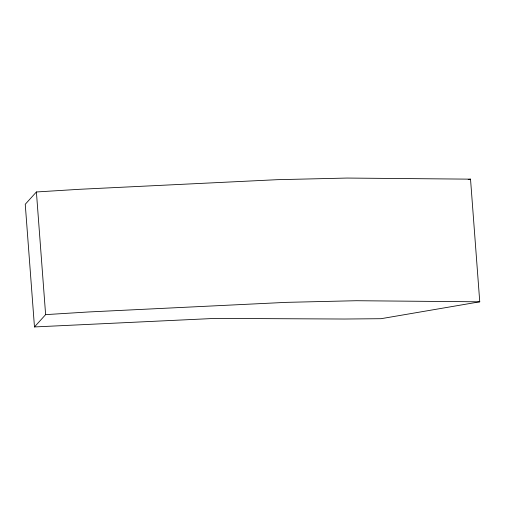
<?xml version="1.0" encoding="UTF-8"?>
<svg xmlns="http://www.w3.org/2000/svg" width="505" height="505" viewBox="0 0 505 505"><rect width="100%" height="100%" fill="white"/><g stroke="black" fill="none" stroke-linecap="round" stroke-linejoin="round"><path stroke-width="0.76" d="M36.398 191.969L25.25 204.279L34.473 326.943L215.244 318.396L344.448 319.027L381.016 318.699L479.75 301.813L470.527 179.155L347.131 178.057L277.119 179.692L79.386 189.306L36.398 191.969L45.62 314.634L34.473 326.943M468.192 179.553L470.527 179.155M45.62 314.634L88.609 311.964L286.341 302.356L356.353 300.721L479.75 301.813"/></g></svg>
